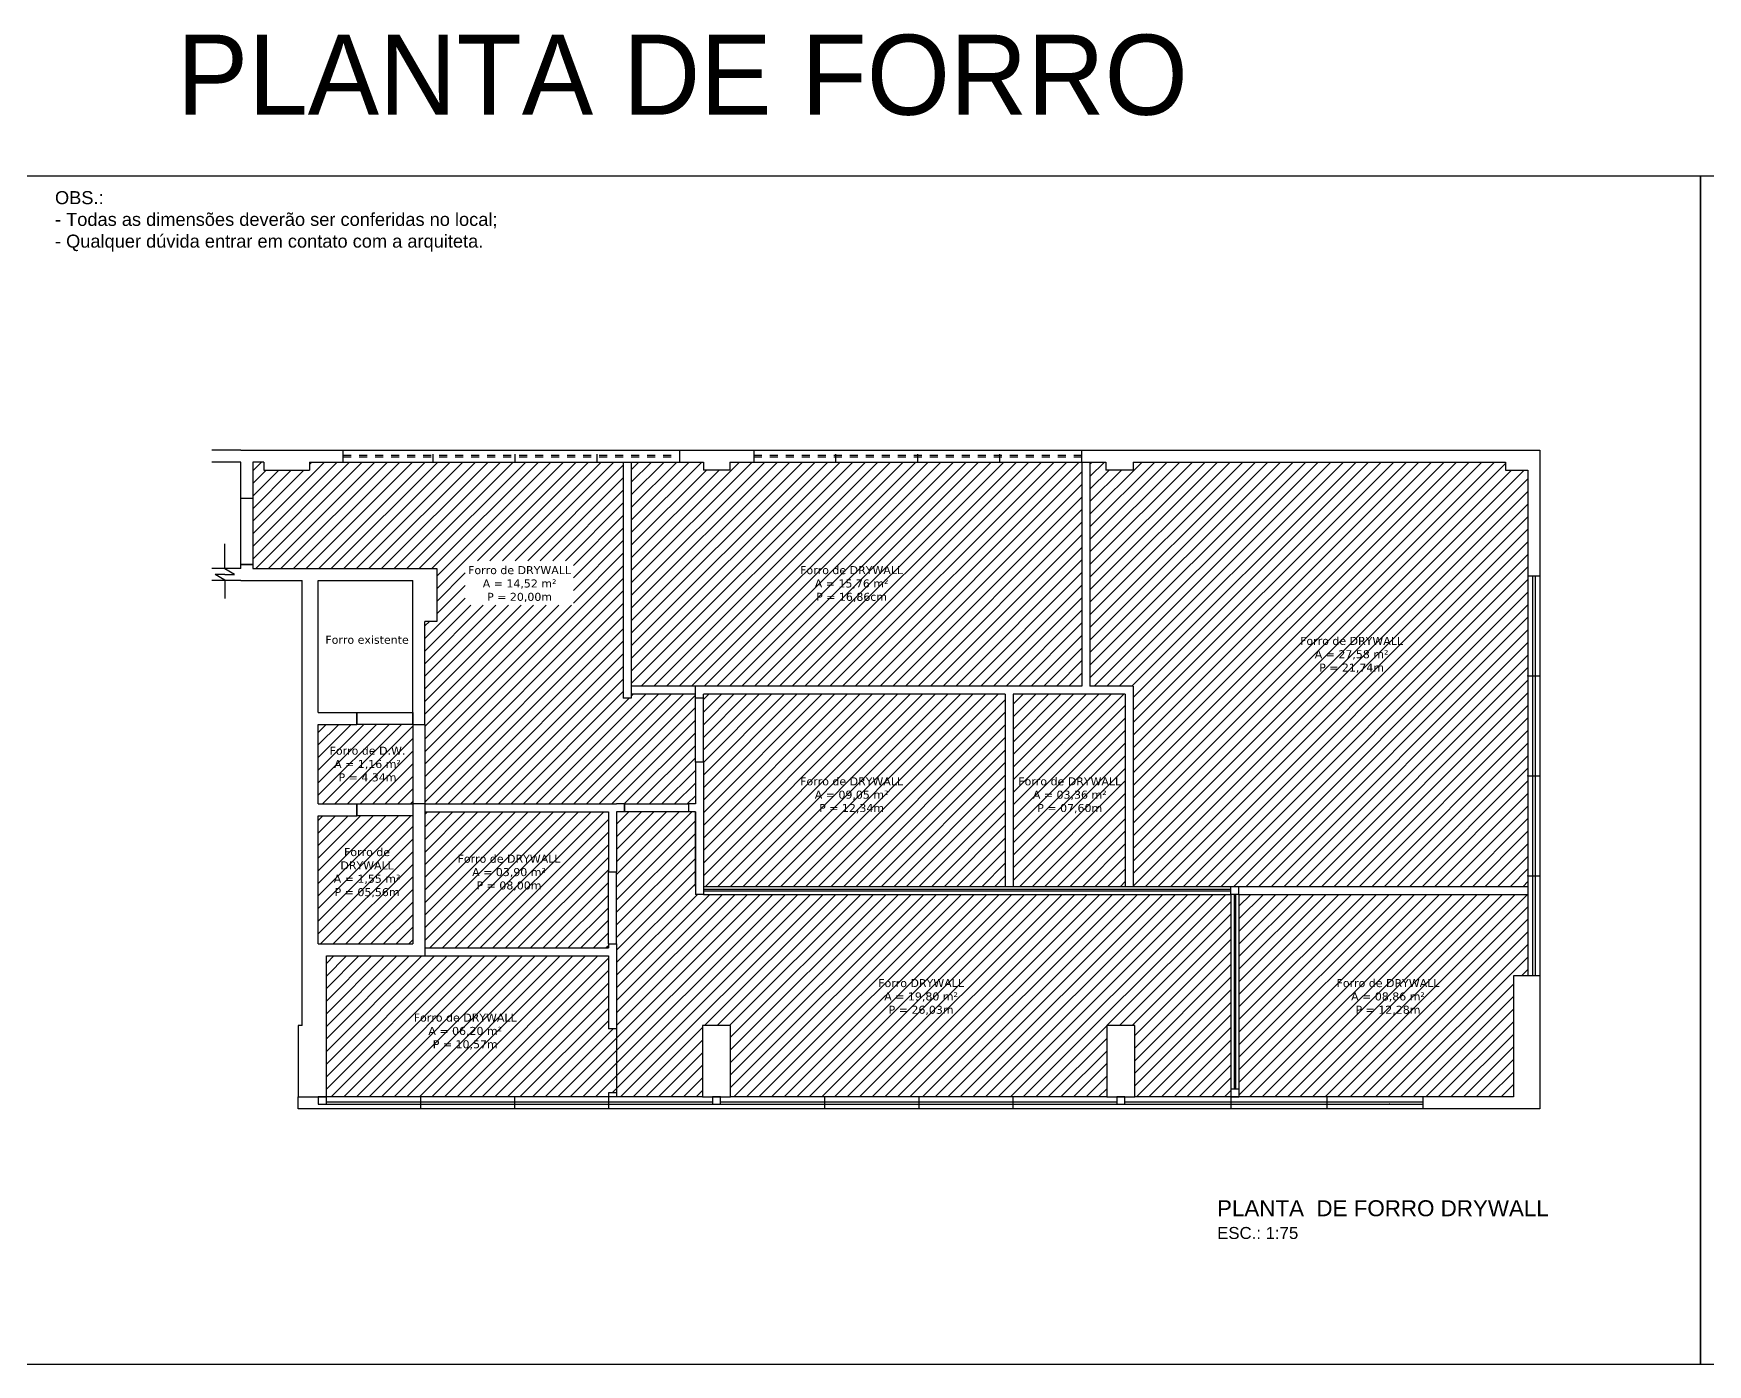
# Model space of a CAD drawing. Header units: millimetres. Extents: x 7034 to 7235, y -465 to -380.
# Drawn here: x 7145.36 to 7166.27, y -396.42 to -379.79 of the extents above; entities that cross this region are included whole.
import ezdxf

# ---------------------------------------------------------------- set-up
doc = ezdxf.new("R2010")
doc.units = ezdxf.units.MM
doc.header["$LTSCALE"] = 0.005
doc.linetypes.add('CONTINUO', pattern=[0])
doc.linetypes.add('DASHED', pattern=[19.05, 12.7, -6.35])
doc.layers.get('0').update_dxf_attribs({"linetype": 'CONTINUO'})
for name, color, linetype, lineweight in [('0-LAYOUT', 250, 'Continuous', 25), ('ARQ-TXT-GER', 250, 'Continuous', 25), ('TEXTO', 7, 'Continuous', 15)]:
    doc.layers.add(name, color=color, linetype=linetype, lineweight=lineweight)
for name, color, linetype in [('A-05', 5, 'Continuous'), ('ARQ-PEITORIAL', 4, 'Continuous'), ('ARQ_ALVENARIA', 6, 'Continuous'), ('ARQ_ESQUADRIA', 5, 'Continuous'), ('ARQ_JANELAALTA', 150, 'DASHED'), ('ARQ_MOBILIARIO 1', 8, 'Continuous'), ('ARQ_SOLEIRA', 250, 'CONTINUO'), ('JANELA', 10, 'Continuous'), ('NN_PISO', 8, 'Continuous')]:
    doc.layers.add(name, color=color, linetype=linetype)
doc.styles.add('ARIAL', font='arial.ttf', dxfattribs={"height": 2.5})
doc.styles.add('geometric', font='')
doc.styles.get("Standard").update_dxf_attribs({"font": 'arial.ttf'})
doc.styles.add('STYLE2', font='verdana.ttf')
doc.styles.get('geometric').set_extended_font_data('Geometr415 Blk BT')

msp = doc.modelspace()

# ---------------------------------------------------------------- hatches: boundary and pattern name
at = {"layer": 'NN_PISO'}
h = msp.add_hatch(dxfattribs=at)
h.set_pattern_fill('LINE', color=256, scale=0.035, angle=45)
h.paths.add_polyline_path([(7150.754, -386.935), (7152.105, -386.935), (7152.105, -386.38), (7150.754, -386.38)], flags=16)
h.paths.add_polyline_path([(7150.249, -387.137), (7150.249, -389.417), (7152.744, -389.417), (7153.544, -389.417), (7153.629, -389.417), (7153.629, -388.897), (7153.629, -388.097), (7153.629, -388.047), (7152.829, -388.047), (7152.829, -388.097), (7152.729, -388.097), (7152.729, -385.147), (7148.809, -385.147), (7148.809, -385.247), (7148.239, -385.247), (7148.239, -385.147), (7148.099, -385.147), (7148.099, -385.597), (7148.099, -386.427), (7148.099, -386.477), (7150.399, -386.477), (7150.399, -387.137)])
h.paths.add_polyline_path([(7150.099, -389.417), (7150.099, -388.427)], flags=16)
h = msp.add_hatch(dxfattribs=at)
h.set_pattern_fill('LINE', color=256, scale=0.035, angle=45)
h.paths.add_polyline_path([(7158.459, -385.147), (7154.359, -385.147), (7154.059, -385.147), (7154.059, -385.247), (7153.729, -385.247), (7153.729, -385.147), (7152.829, -385.147), (7152.829, -387.947), (7153.629, -387.947), (7158.459, -387.947)])
h.paths.add_polyline_path([(7154.902, -386.935), (7156.253, -386.935), (7156.253, -386.38), (7154.902, -386.38)], flags=24)
h = msp.add_hatch(dxfattribs=at)
h.set_pattern_fill('LINE', color=256, scale=0.035, angle=45)
h.paths.add_polyline_path([(7164.029, -386.567), (7164.029, -385.247), (7163.749, -385.247), (7163.749, -385.147), (7159.099, -385.147), (7159.099, -385.247), (7158.759, -385.247), (7158.759, -385.147), (7158.559, -385.147), (7158.559, -387.947), (7159.099, -387.947), (7159.099, -390.447), (7160.319, -390.447), (7160.419, -390.447), (7164.029, -390.447)])
h.paths.add_polyline_path([(7161.148, -387.819), (7162.5, -387.819), (7162.5, -387.264), (7161.148, -387.264)], flags=24)
h = msp.add_hatch(dxfattribs=at)
h.set_pattern_fill('LINE', color=256, scale=0.035, angle=45)
h.paths.add_polyline_path([(7163.849, -391.567), (7164.029, -391.567), (7164.029, -390.547), (7160.419, -390.547), (7160.419, -392.977), (7160.419, -393.077), (7162.719, -393.077), (7163.849, -393.077)])
h.paths.add_polyline_path([(7160.319, -390.547), (7153.729, -390.547), (7153.629, -390.547), (7153.629, -389.517), (7153.544, -389.517), (7152.744, -389.517), (7152.644, -389.517), (7152.644, -390.267), (7152.644, -391.167), (7152.644, -391.367), (7152.644, -392.227), (7152.644, -393.027), (7152.644, -393.077), (7153.719, -393.077), (7153.719, -392.187), (7154.069, -392.187), (7154.069, -393.077), (7158.769, -393.077), (7158.769, -392.187), (7159.119, -392.187), (7159.119, -393.077), (7160.319, -393.077), (7160.319, -392.977)])
h.paths.add_polyline_path([(7158.999, -388.047), (7157.599, -388.047), (7157.599, -390.447), (7158.999, -390.447)])
h.paths.add_polyline_path([(7157.499, -388.047), (7153.729, -388.047), (7153.729, -388.097), (7153.729, -388.897), (7153.729, -390.447), (7157.499, -390.447)])
h.paths.add_polyline_path([(7152.544, -390.267), (7152.544, -389.517), (7150.249, -389.517), (7150.249, -391.217), (7152.544, -391.217), (7152.544, -391.167)])
h.paths.add_polyline_path([(7150.099, -389.567), (7149.399, -389.567), (7148.919, -389.567), (7148.919, -391.167), (7150.099, -391.167)])
h.paths.add_polyline_path([(7152.644, -392.227), (7152.544, -392.227), (7152.544, -391.317), (7150.249, -391.317), (7149.019, -391.317), (7149.019, -392.187), (7149.019, -393.077), (7152.544, -393.077), (7152.544, -393.027), (7152.644, -393.027)])
h.paths.add_polyline_path([(7161.604, -392.092), (7162.955, -392.092), (7162.955, -391.537), (7161.604, -391.537)], flags=24)
h.paths.add_polyline_path([(7155.77, -392.092), (7157.121, -392.092), (7157.121, -391.537), (7155.77, -391.537)], flags=24)
h.paths.add_polyline_path([(7157.627, -389.572), (7158.978, -389.572), (7158.978, -389.018), (7157.627, -389.018)], flags=24)
h.paths.add_polyline_path([(7154.902, -389.572), (7156.253, -389.572), (7156.253, -389.018), (7154.902, -389.018)], flags=24)
h.paths.add_polyline_path([(7150.622, -390.54), (7151.973, -390.54), (7151.973, -389.985), (7150.622, -389.985)], flags=24)
h.paths.add_polyline_path([(7148.989, -390.624), (7150.061, -390.624), (7150.061, -389.9), (7148.989, -389.9)], flags=24)
h.paths.add_polyline_path([(7150.075, -392.523), (7151.426, -392.523), (7151.426, -391.968), (7150.075, -391.968)], flags=24)
h = msp.add_hatch(dxfattribs=at)
h.set_pattern_fill('LINE', color=256, scale=0.035, angle=45)
h.paths.add_polyline_path([(7150.099, -388.427), (7149.399, -388.427), (7148.919, -388.427), (7148.919, -389.417), (7149.399, -389.417), (7150.099, -389.417)])
h.paths.add_polyline_path([(7149.025, -389.19), (7150.045, -389.19), (7150.045, -388.635), (7149.025, -388.635)], flags=24)

# ---------------------------------------------------------------- linework, layer by layer
for points in [[(7166.186, -381.57), (7166.186, -396.42), (7145.186, -396.42), (7145.186, -381.57)], [(7187.186, -381.57), (7187.186, -396.42), (7166.186, -396.42), (7166.186, -381.57)]]:
    msp.add_lwpolyline(points, close=True)
at = {"layer": '0-LAYOUT', "linetype": 'ByBlock'}
msp.add_point((7162.303, -393.17), dxfattribs=at)
at = {"layer": 'A-05'}
for points in [[(7154.069, -393.077), (7154.069, -392.187), (7153.719, -392.187), (7153.719, -393.077)], [(7159.119, -393.077), (7159.119, -392.187), (7158.769, -392.187), (7158.769, -393.077)]]:
    msp.add_lwpolyline(points, close=True, dxfattribs=at)
at = {"layer": 'ARQ-PEITORIAL'}
for p, q in [((7152.729, -385.147), (7152.729, -388.097)), ((7152.829, -385.147), (7152.829, -388.097)), ((7158.459, -385.147), (7158.459, -387.947)), ((7158.559, -385.147), (7158.559, -387.947)), ((7147.752, -386.482), (7147.752, -386.169)), ((7147.872, -386.551), (7147.752, -386.482)), ((7147.752, -386.551), (7147.632, -386.551)), ((7147.752, -386.621), (7147.632, -386.551)), ((7147.752, -386.551), (7147.872, -386.551)), ((7147.752, -386.621), (7147.752, -386.851)), ((7164.029, -386.567), (7164.029, -391.567)), ((7164.179, -386.567), (7164.179, -391.567)), ((7152.829, -388.097), (7152.729, -388.097)), ((7158.459, -387.947), (7153.629, -387.947)), ((7153.629, -388.097), (7153.629, -387.947)), ((7153.729, -388.097), (7153.629, -388.097)), ((7157.499, -388.047), (7153.729, -388.047)), ((7153.729, -388.097), (7153.729, -388.047)), ((7157.499, -388.047), (7157.499, -390.447)), ((7157.599, -388.047), (7157.599, -390.447)), ((7158.999, -388.047), (7157.599, -388.047)), ((7159.099, -387.947), (7158.559, -387.947)), ((7158.999, -388.047), (7158.999, -390.447)), ((7159.099, -387.947), (7159.099, -390.447)), ((7153.629, -388.897), (7153.629, -389.417)), ((7153.729, -388.897), (7153.629, -388.897)), ((7153.729, -388.897), (7153.729, -390.547)), ((7150.249, -389.417), (7152.644, -389.417)), ((7150.249, -389.517), (7152.544, -389.517)), ((7152.544, -389.517), (7152.544, -390.267)), ((7152.644, -389.517), (7152.644, -390.267)), ((7152.744, -389.517), (7152.644, -389.517)), ((7152.744, -389.417), (7152.744, -389.517)), ((7153.629, -389.417), (7153.544, -389.417)), ((7153.544, -389.417), (7153.544, -389.517)), ((7153.629, -389.517), (7153.629, -390.547)), ((7152.544, -390.267), (7152.644, -390.267)), ((7157.499, -390.447), (7157.599, -390.447)), ((7158.999, -390.447), (7159.099, -390.447)), ((7160.419, -390.447), (7164.029, -390.447)), ((7160.419, -390.547), (7160.419, -390.447)), ((7153.729, -390.547), (7153.629, -390.547)), ((7160.419, -390.547), (7164.029, -390.547)), ((7150.249, -391.217), (7152.544, -391.217)), ((7152.544, -391.167), (7152.544, -391.217)), ((7150.249, -391.317), (7152.544, -391.317)), ((7152.544, -391.317), (7152.544, -392.227)), ((7152.644, -392.227), (7152.544, -392.227)), ((7152.644, -393.027), (7152.544, -393.027)), ((7152.544, -393.027), (7152.544, -393.077)), ((7152.644, -393.027), (7152.644, -393.077)), ((7160.319, -392.977), (7160.419, -392.977)), ((7160.319, -392.977), (7160.319, -393.077)), ((7160.319, -393.077), (7160.419, -393.077)), ((7160.419, -392.977), (7160.419, -393.077))]:
    msp.add_line(p, q, dxfattribs=at)
for points in [[(7152.744, -389.417), (7152.644, -389.417)], [(7153.629, -390.447), (7153.629, -389.517), (7153.544, -389.517)], [(7152.544, -391.167), (7152.644, -391.167), (7152.644, -391.367), (7152.644, -392.227)]]:
    msp.add_lwpolyline(points, dxfattribs=at)
at = {"layer": 'ARQ_ALVENARIA'}
for p, q in [((7147.949, -384.997), (7147.588, -384.997)), ((7147.949, -384.997), (7164.179, -384.997)), ((7149.229, -385.147), (7149.229, -384.997)), ((7153.429, -384.997), (7153.429, -385.147)), ((7154.359, -384.997), (7154.359, -385.147)), ((7158.459, -385.147), (7158.459, -384.997)), ((7164.179, -384.997), (7164.179, -386.567)), ((7147.949, -385.147), (7147.588, -385.147)), ((7147.949, -385.597), (7147.949, -385.147)), ((7148.099, -385.147), (7148.099, -385.597)), ((7148.239, -385.147), (7148.099, -385.147)), ((7148.239, -385.147), (7148.239, -385.247)), ((7148.809, -385.147), (7153.729, -385.147)), ((7148.809, -385.147), (7148.809, -385.247)), ((7153.729, -385.147), (7153.729, -385.247)), ((7154.059, -385.147), (7154.359, -385.147)), ((7154.059, -385.147), (7154.059, -385.247)), ((7154.359, -385.147), (7158.459, -385.147)), ((7158.459, -385.147), (7158.759, -385.147)), ((7158.759, -385.147), (7158.759, -385.247)), ((7159.099, -385.147), (7163.749, -385.147)), ((7159.099, -385.147), (7159.099, -385.247)), ((7163.749, -385.147), (7163.749, -385.247)), ((7148.239, -385.247), (7148.809, -385.247)), ((7154.059, -385.247), (7153.729, -385.247)), ((7159.099, -385.247), (7158.759, -385.247)), ((7163.749, -385.247), (7164.029, -385.247)), ((7164.029, -385.247), (7164.029, -386.567)), ((7147.949, -385.597), (7148.099, -385.597)), ((7147.949, -386.477), (7147.588, -386.477)), ((7147.949, -386.427), (7148.099, -386.427)), ((7147.949, -386.477), (7147.949, -386.427)), ((7148.099, -386.427), (7148.099, -386.477)), ((7148.099, -386.477), (7150.399, -386.477)), ((7150.399, -386.477), (7150.399, -387.137)), ((7147.949, -386.627), (7147.588, -386.627)), ((7147.949, -386.627), (7148.719, -386.627)), ((7148.719, -392.187), (7148.719, -386.627)), ((7148.919, -386.627), (7150.099, -386.627)), ((7148.919, -388.277), (7148.919, -386.627)), ((7150.099, -388.427), (7150.099, -386.627)), ((7164.029, -386.567), (7164.179, -386.567)), ((7150.249, -388.427), (7150.249, -387.137)), ((7150.399, -387.137), (7150.249, -387.137)), ((7148.919, -388.277), (7149.399, -388.277)), ((7149.399, -388.277), (7149.399, -388.427)), ((7148.919, -389.417), (7148.919, -388.427)), ((7148.919, -388.427), (7149.399, -388.427)), ((7150.099, -388.427), (7150.249, -388.427)), ((7148.919, -389.417), (7149.399, -389.417)), ((7148.919, -389.417), (7149.399, -389.417)), ((7148.919, -391.167), (7148.919, -389.567)), ((7148.919, -389.567), (7149.399, -389.567)), ((7149.399, -389.417), (7149.399, -389.567)), ((7150.099, -389.417), (7150.099, -391.167)), ((7150.249, -389.417), (7150.099, -389.417)), ((7150.249, -389.417), (7150.099, -389.417)), ((7150.249, -389.417), (7150.249, -391.317)), ((7148.919, -391.167), (7150.099, -391.167)), ((7149.019, -391.317), (7150.249, -391.317)), ((7164.029, -391.567), (7163.849, -391.567)), ((7163.849, -391.567), (7163.849, -393.077)), ((7164.179, -391.567), (7164.029, -391.567)), ((7164.179, -391.567), (7164.179, -393.227)), ((7163.849, -393.077), (7162.719, -393.077)), ((7162.719, -393.077), (7162.719, -393.227)), ((7164.179, -393.227), (7162.719, -393.227))]:
    msp.add_line(p, q, dxfattribs=at)
msp.add_lwpolyline([(7148.719, -392.187), (7148.669, -392.187), (7148.669, -393.077), (7149.019, -393.077), (7149.019, -392.187), (7149.019, -391.317)], dxfattribs=at)
at = {"layer": 'ARQ_ESQUADRIA'}
for p, q in [((7164.089, -386.567), (7164.089, -391.567)), ((7164.119, -386.567), (7164.119, -391.567)), ((7164.029, -387.817), (7164.179, -387.817)), ((7164.029, -389.067), (7164.179, -389.067)), ((7164.029, -390.317), (7164.179, -390.317)), ((7160.319, -390.487), (7153.729, -390.487)), ((7160.319, -390.507), (7153.729, -390.507)), ((7160.359, -390.547), (7160.359, -392.977)), ((7160.379, -390.547), (7160.379, -392.977)), ((7149.019, -393.137), (7153.844, -393.137)), ((7149.019, -393.167), (7153.844, -393.167)), ((7150.194, -393.077), (7150.194, -393.227)), ((7151.369, -393.077), (7151.369, -393.227)), ((7152.544, -393.077), (7152.544, -393.227)), ((7153.944, -393.137), (7158.894, -393.137)), ((7153.944, -393.167), (7158.894, -393.167)), ((7155.244, -393.077), (7155.244, -393.227)), ((7156.419, -393.077), (7156.419, -393.227)), ((7157.594, -393.077), (7157.594, -393.227)), ((7158.994, -393.137), (7162.719, -393.137)), ((7158.994, -393.167), (7162.719, -393.167)), ((7160.319, -393.077), (7160.319, -393.227)), ((7161.519, -393.077), (7161.519, -393.227))]:
    msp.add_line(p, q, dxfattribs=at)
for points in [[(7148.919, -393.077), (7148.919, -393.167), (7149.019, -393.167), (7149.019, -393.077)], [(7153.844, -393.077), (7153.844, -393.167), (7153.944, -393.167), (7153.944, -393.077)], [(7158.894, -393.077), (7158.894, -393.167), (7158.994, -393.167), (7158.994, -393.077)]]:
    msp.add_lwpolyline(points, close=True, dxfattribs=at)
for p in [(7164.029, -387.817), (7164.029, -389.067), (7164.029, -390.317), (7155.244, -393.077), (7156.419, -393.077), (7157.594, -393.077)]:
    msp.add_point(p, dxfattribs=at)
at = {"layer": 'ARQ_JANELAALTA', "ltscale": 0.5}
for p, q in [((7150.354, -385.147), (7150.354, -384.997)), ((7151.379, -385.147), (7151.379, -384.997)), ((7152.404, -385.147), (7152.404, -384.997)), ((7155.384, -385.147), (7155.384, -384.997)), ((7156.409, -385.147), (7156.409, -384.997)), ((7157.434, -385.147), (7157.434, -384.997)), ((7149.229, -385.062), (7153.429, -385.062)), ((7149.229, -385.082), (7153.429, -385.082)), ((7154.359, -385.062), (7158.459, -385.062)), ((7154.359, -385.082), (7158.459, -385.082))]:
    msp.add_line(p, q, dxfattribs=at)
for p in [(7151.379, -385.147), (7152.404, -385.147), (7155.384, -385.147), (7156.409, -385.147), (7157.434, -385.147)]:
    msp.add_point(p, dxfattribs=at)
at = {"layer": 'ARQ_MOBILIARIO 1', "linetype": 'Continuous'}
msp.add_line((7151.631, -385.147), (7152.031, -385.147), dxfattribs=at)
at = {"layer": 'ARQ_SOLEIRA'}
for p, q in [((7150.099, -388.427), (7150.099, -389.417)), ((7150.249, -388.427), (7150.249, -389.417))]:
    msp.add_line(p, q, dxfattribs=at)
for points in [[(7147.949, -385.597), (7148.099, -385.597), (7148.099, -386.427), (7147.949, -386.427)], [(7149.399, -388.277), (7150.099, -388.277), (7150.099, -388.427), (7149.399, -388.427)], [(7149.399, -389.417), (7150.099, -389.417), (7150.099, -389.567), (7149.399, -389.567)]]:
    msp.add_lwpolyline(points, close=True, dxfattribs=at)
at = {"layer": 'JANELA'}
for p, q in [((7153.729, -390.447), (7157.499, -390.447)), ((7157.599, -390.447), (7158.999, -390.447)), ((7159.099, -390.447), (7160.319, -390.447)), ((7153.729, -390.547), (7160.319, -390.547)), ((7160.319, -390.547), (7160.319, -392.977)), ((7160.419, -390.547), (7160.419, -392.977)), ((7148.669, -393.227), (7148.669, -393.077)), ((7153.719, -393.077), (7149.019, -393.077)), ((7158.769, -393.077), (7154.069, -393.077)), ((7162.719, -393.077), (7159.119, -393.077)), ((7162.719, -393.227), (7148.669, -393.227))]:
    msp.add_line(p, q, dxfattribs=at)
msp.add_lwpolyline([(7160.419, -390.547), (7160.319, -390.547), (7160.319, -390.447), (7160.419, -390.447)], dxfattribs=at)
at = {"layer": 'NN_PISO'}
for p, q in [((7153.629, -387.947), (7152.829, -387.947)), ((7153.629, -388.047), (7152.829, -388.047)), ((7153.629, -388.897), (7153.629, -388.097)), ((7153.729, -388.897), (7153.729, -388.097)), ((7152.544, -391.167), (7152.544, -390.267)), ((7152.644, -391.167), (7152.644, -390.267)), ((7152.644, -392.227), (7152.644, -393.027))]:
    msp.add_line(p, q, dxfattribs=at)
msp.add_lwpolyline([(7152.744, -389.417), (7153.544, -389.417), (7153.544, -389.517), (7152.744, -389.517)], close=True, dxfattribs=at)

# ---------------------------------------------------------------- texts
at = {"layer": 'ARQ-PEITORIAL', "insert": (7147.151, -379.809), "char_height": 1, "attachment_point": 1, "style": 'geometric'}
msp.add_mtext_dynamic_manual_height_columns('PLANTA DE FORRO', width=18.72152, gutter_width=12.5, heights=[0], dxfattribs=at)
at = {"layer": 'ARQ-TXT-GER', "insert": (7145.629, -381.763), "char_height": 0.16293, "width": 6.25452, "attachment_point": 1, "style": 'ARIAL'}
msp.add_mtext('OBS.:\\P- Todas as dimensões deverão ser conferidas no local;\\P- Qualquer dúvida entrar em contato com a arquiteta.', dxfattribs=at)
msp.add_mtext('OBS.:\\P- Todas as dimensões deverão ser conferidas no local;\\P- Qualquer dúvida entrar em contato com a arquiteta.', dxfattribs=at)
at = {"layer": 'ARQ-TXT-GER', "char_height": 0.1, "attachment_point": 5, "style": 'STYLE2'}
for s, width, insert in [('Forro de DRYWALL \\PA = 14,52 m²\\PP = 20,00m', 1.7973, (7151.433, -386.672)), ('Forro de DRYWALL \\PA = 15,76 m²\\PP = 16,86cm', 1.7973, (7155.581, -386.672)), ('Forro existente', 1.17623, (7149.528, -387.368)), ('Forro de DRYWALL \\PA = 27,58 m²\\PP = 21,74m', 1.7973, (7161.827, -387.556)), ('Forro de D.W.\\PA = 1,16 m²\\PP = 4,34m', 1.7973, (7149.533, -388.927)), ('Forro de DRYWALL \\PA = 09,05 m²\\PP = 12,34m', 1.7973, (7155.581, -389.31)), ('Forro de DRYWALL \\PA = 03,36 m²\\PP = 07,60m', 1.7973, (7158.306, -389.31)), ('Forro de DRYWALL \\PA = 1,55 m²\\PP = 05,56m', 1.17623, (7149.528, -390.277)), ('Forro de DRYWALL \\PA = 03,90 m²\\PP = 08,00m', 1.7973, (7151.301, -390.277)), ('Forro DRYWALL \\PA = 19,80 m²\\PP = 26,03m', 1.7973, (7156.449, -391.83)), ('Forro de DRYWALL \\PA = 08,86 m²\\PP = 12,28m', 1.7973, (7162.282, -391.83)), ('Forro de DRYWALL \\PA = 06,20 m²\\PP = 10,57m', 1.7973, (7150.754, -392.261))]:
    msp.add_mtext_dynamic_manual_height_columns(s, width=width, gutter_width=1, heights=[0.809], dxfattribs=dict(at, insert=insert))
at = {"layer": 'TEXTO', "attachment_point": 1}
for s, width, insert, char_height in [('PLANTA  DE FORRO DRYWALL', 4.13629, (7160.146, -394.368), 0.2), ('ESC.: 1:75', 3.13121, (7160.148, -394.702), 0.15)]:
    msp.add_mtext_dynamic_manual_height_columns(s, width=width, gutter_width=12.5, heights=[0], dxfattribs=dict(at, insert=insert, char_height=char_height))

doc.saveas('drawing.dxf')
